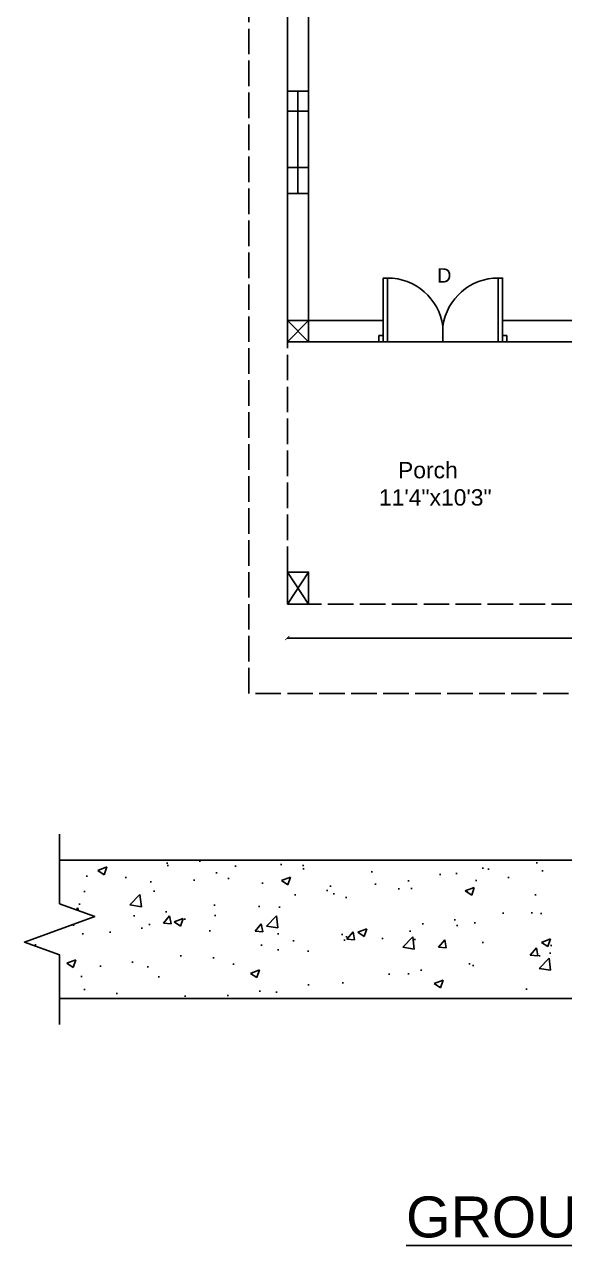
# Model space of a CAD drawing. Header units: inches. Extents: x -19338 to 10560, y -12 to 4973.
# Drawn here: x 375 to 628, y -12 to 561 of the extents above; entities that cross this region are included whole.
import ezdxf

# ---------------------------------------------------------------- set-up
doc = ezdxf.new("R2010")
doc.units = ezdxf.units.IN
doc.header["$MEASUREMENT"] = 0
doc.linetypes.add('ACAD_ISO02W100', pattern=[15, 12, -3])
for name, color, linetype in [('C', 141, 'Continuous'), ('C1', 10, 'Continuous'), ('D', 191, 'Continuous'), ('W', 70, 'Continuous')]:
    doc.layers.add(name, color=color, linetype=linetype)
doc.layers.add('Dot Line', color=210, linetype='ACAD_ISO02W100', plot=False)
doc.layers.add('Naming', color=50, linetype='Continuous', plot=False)
doc.styles.get("Standard").update_dxf_attribs({"font": 'arial.ttf'})
doc.dimstyles.get("Standard").update_dxf_attribs({"dimtxt": 8, "dimasz": 2, "dimexe": 0.18, "dimexo": 0.0625, "dimgap": 0.09, "dimtad": 0, "dimtih": 1, "dimtoh": 1, "dimdsep": 46, "dimlunit": 3, "dimtxsty": 'Standard', "dimblk": 'ARCHTICK', "dimcen": 0.09, "dimse1": 1, "dimse2": 1, "dimclrd": 2, "dimadec": 0, "dimazin": 0, "dimtfac": 1, "dimtofl": 0, "dimtmove": 0, "dimatfit": 3, "dimfxl": 1, "dimtolj": 1, "dimtzin": 0, "dimarcsym": 0})

# ---------------------------------------------------------------- blocks, each defined once
blk = doc.blocks.new('_ArchTick')
at = {"color": 0, "linetype": 'ByBlock', "const_width": 0.15}
blk.add_lwpolyline([(-0.5, -0.5), (0.5, 0.5)], dxfattribs=at)
blk = doc.blocks.new('*D2')
at = {"color": 2, "lineweight": -2, "transparency": 16777216}
for p, q in [((498.26, 272.9), (677.39, 272.9)), ((870.26, 272.9), (691.14, 272.9))]:
    blk.add_line(p, q, dxfattribs=at)
at = {"layer": 'Defpoints', "color": 0, "transparency": 16777216}
for p in [(498.26, 288.86), (870.26, 288.86), (870.26, 272.9)]:
    blk.add_point(p, dxfattribs=at)
at = {"color": 2, "lineweight": -2, "transparency": 16777216, "xscale": 2, "yscale": 2, "zscale": 2, "rotation": 180}
blk.add_blockref('_ArchTick', (498.26, 272.9), dxfattribs=at)
at = {"color": 2, "lineweight": -2, "transparency": 16777216, "xscale": 2, "yscale": 2, "zscale": 2}
blk.add_blockref('_ArchTick', (870.26, 272.9), dxfattribs=at)
at = {"color": 0, "transparency": 16777216, "insert": (684.26, 272.9), "char_height": 8, "attachment_point": 5}
blk.add_mtext("\\A1;31'", dxfattribs=at)

msp = doc.modelspace()

# ---------------------------------------------------------------- hatches: boundary and pattern name
h = msp.add_hatch()
h.set_pattern_fill('AR-CONC', color=256, scale=6)
h.paths.add_polyline_path([(963.317, 130.202), (930.348, 142.202), (946.832, 148.202), (946.832, 168.661), (391.358, 168.661), (391.358, 148.202), (407.843, 142.202), (374.874, 130.202), (391.358, 124.202), (391.358, 103.744), (946.832, 103.744), (946.832, 124.202)])

# ---------------------------------------------------------------- linework, layer by layer
for p, q in [((498.263, 411.855), (498.263, 898.855)), ((508.263, 421.855), (508.263, 763.855)), ((543.263, 421.855), (508.263, 421.855)), ((644.263, 421.855), (599.263, 421.855)), ((541.263, 411.855), (498.263, 411.855)), ((543.263, 411.855), (543.263, 411.855)), ((597.263, 411.855), (601.263, 411.855)), ((634.263, 411.855), (597.263, 411.855)), ((391.358, 168.661), (946.832, 168.661)), ((946.832, 103.744), (391.358, 103.744))]:
    msp.add_line(p, q)
at = {"linetype": 'Continuous'}
msp.add_lwpolyline([(391.358, 180.841), (391.358, 148.202), (407.843, 142.202), (374.874, 130.202), (391.358, 124.202), (391.358, 91.564)], dxfattribs=at)
at = {"layer": 'C'}
for p, q in [((508.263, 303.855), (498.263, 288.855)), ((498.263, 303.855), (508.263, 288.855))]:
    msp.add_line(p, q, dxfattribs=at)
msp.add_lwpolyline([(498.263, 288.855), (508.263, 288.855), (508.263, 303.855), (498.263, 303.855)], close=True, dxfattribs=at)
at = {"layer": 'C1'}
for p, q in [((498.263, 421.855), (508.263, 411.855)), ((508.263, 421.855), (498.263, 411.855))]:
    msp.add_line(p, q, dxfattribs=at)
msp.add_lwpolyline([(508.263, 411.855), (498.263, 411.855), (498.263, 421.855), (508.263, 421.855)], close=True, dxfattribs=at)
at = {"layer": 'D'}
for p, q in [((571.263, 419.322), (571.263, 411.855)), ((543.263, 411.855), (541.263, 411.855)), ((545.263, 411.855), (543.263, 411.855)), ((597.263, 411.855), (545.263, 411.855))]:
    msp.add_line(p, q, dxfattribs=at)
for points in [[(543.263, 411.855), (543.263, 441.855), (545.263, 441.855), (545.263, 411.855)], [(541.263, 411.855), (541.263, 414.855), (543.263, 414.855)], [(599.263, 411.855), (601.263, 411.855), (601.263, 414.855), (599.263, 414.855)]]:
    msp.add_lwpolyline(points, dxfattribs=at)
msp.add_lwpolyline([(597.263, 411.855), (599.263, 411.855), (599.263, 441.855), (597.263, 441.855)], close=True, dxfattribs=at)
for centre, start, end in [((545.263, 415.589), 8.171234, 90), ((597.263, 415.589), 90, 171.828766)]:
    msp.add_arc(centre, 26.267, start, end, dxfattribs=at)
at = {"layer": 'Dot Line', "linetype": 'ACAD_ISO02W100'}
for p, q in [((498.263, 288.855), (498.263, 411.855)), ((634.263, 288.855), (498.263, 288.855))]:
    msp.add_line(p, q, dxfattribs=at)
at = {"layer": 'Dot Line'}
msp.add_lwpolyline([(870.263, 288.855), (870.263, 246.855), (480.263, 246.855), (480.263, 922.855), (870.263, 922.855)], dxfattribs=at)
at = {"layer": 'W'}
for p, q in [((503.263, 529.496), (503.263, 481.496)), ((498.263, 520.143), (508.263, 520.143)), ((498.263, 493.681), (508.263, 493.681))]:
    msp.add_line(p, q, dxfattribs=at)
msp.add_lwpolyline([(498.263, 481.496), (498.263, 529.496), (508.263, 529.496), (508.263, 481.496)], close=True, dxfattribs=at)

# ---------------------------------------------------------------- texts
at = {"layer": 'D', "insert": (568.509, 446.437), "char_height": 6.72, "attachment_point": 1}
msp.add_mtext_dynamic_manual_height_columns('D', width=2233.69028, gutter_width=33.6, heights=[0], dxfattribs=at)
at = {"layer": 'Naming', "attachment_point": 1}
for s, width, gutter_width, insert, char_height in [('   Porch\\P11\'4"x10\'3"', 3190.98612, 48, (541.262, 355.533), 7.68), ('{\\LGROUND FL. PLAN}', 6381.97224, 96, (553.973, 10.828), 19.2)]:
    msp.add_mtext_dynamic_manual_height_columns(s, width=width, gutter_width=gutter_width, heights=[0], dxfattribs=dict(at, insert=insert, char_height=char_height))

# ---------------------------------------------------------------- dimensions: what is measured, and where the dimension line sits
dim = msp.add_linear_dim(base=(870.263, 272.897), p1=(498.263, 288.855), p2=(870.263, 288.855), dimstyle='Standard')
dim.commit()
dim.dimension.update_dxf_attribs({"geometry": '*D2', "text_midpoint": (684.263, 272.897)})

doc.saveas('drawing.dxf')
